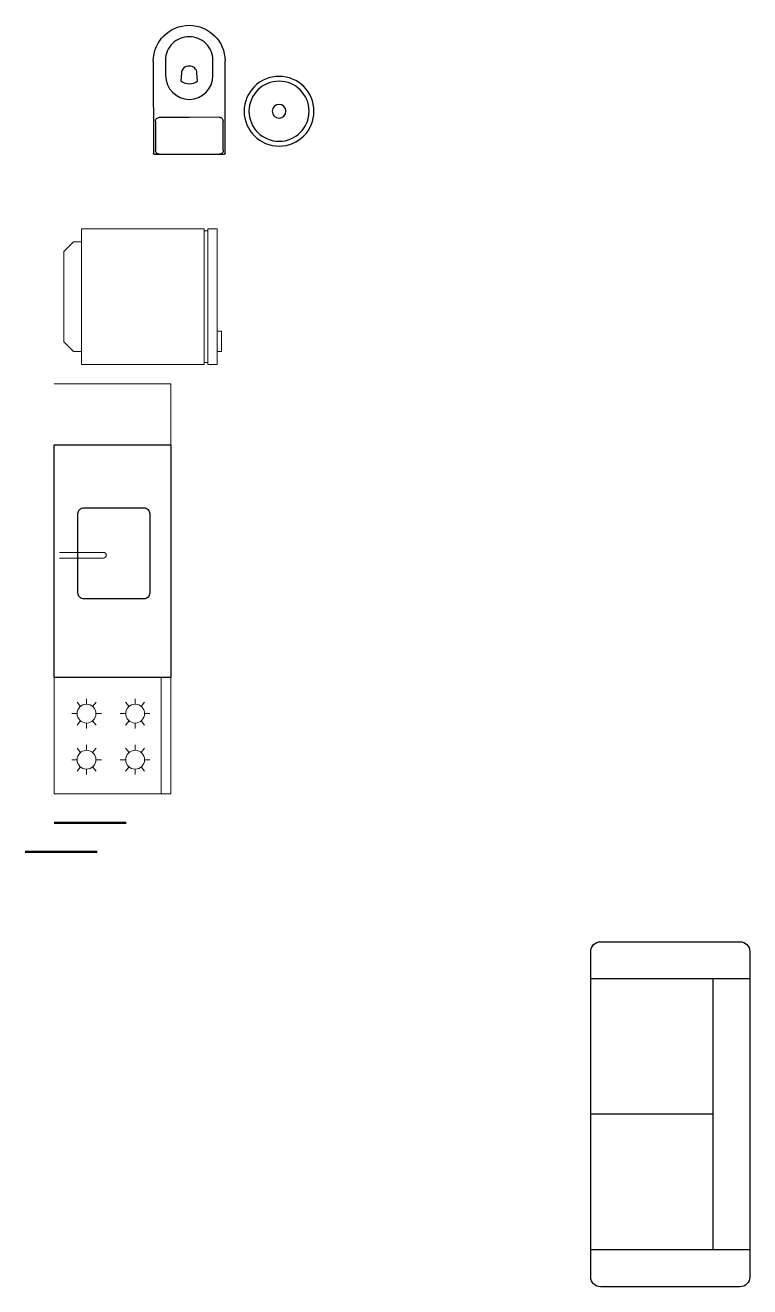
# Model space of a CAD drawing. Header units: millimetres. Extents: x -57 to 56, y 2 to 85.
# Drawn here: x -31.95 to -28.21, y 25.95 to 32.46 of the extents above; entities that cross this region are included whole.
import ezdxf

# ---------------------------------------------------------------- set-up
doc = ezdxf.new("R2010")
doc.units = ezdxf.units.MM
doc.header["$LTSCALE"] = 0.5
for name, color, linetype, lineweight in [('Alvenaria-alta', 5, 'Continuous', 50), ('ARQ Mobiliario', 34, 'Continuous', 13), ('ARQ VISTA 1', 1, 'Continuous', 15)]:
    doc.layers.add(name, color=color, linetype=linetype, lineweight=lineweight)
doc.layers.add('PENA1', color=1, linetype='Continuous')

# ---------------------------------------------------------------- blocks, each defined once
blk = doc.blocks.new('sofaVan2')
at = {"layer": 'PENA1'}
for p, q in [((0.14, 0), (0.14, -0.82)), ((1.54, -0.82), (1.54, 0)), ((1.54, -0.19), (0.14, -0.19)), ((0.84, -0.19), (0.84, -0.82))]:
    blk.add_line(p, q, dxfattribs=at)
blk.add_lwpolyline([(1.68, 0), (0, 0, 0.414214), (-0.05, -0.05), (-0.05, -0.77, 0.414214), (0, -0.82), (1.68, -0.82, 0.414214), (1.73, -0.77), (1.73, -0.05, 0.414214)], format="xyb", close=True, dxfattribs=at)
blk = doc.blocks.new('DVCAP02')
for p, q in [((-185, -496), (-185, -19.4)), ((-181.7, -15), (-172.5, -15)), ((-175, -185), (-175, -35)), ((-172.5, -15), (0, -15)), ((0, -15), (172.9, -15)), ((172.9, -15), (181.7, -15)), ((175, -35), (175, -185)), ((185, -18.8), (185, -496)), ((0, -205), (-155, -205)), ((155, -205), (0, -205))]:
    blk.add_line(p, q)
for points in [[(0, -621, -0.418544), (-122, -500), (-122, -421, -0.411864), (0, -298, -0.411864), (122, -421), (122, -500, -0.418544)], [(0, -470, -0.428571), (-40, -433), (-43, -393, -0.16754), (0, -378, -0.16754), (43, -393), (40, -433, -0.428571)]]:
    blk.add_lwpolyline(points, format="xyb", close=True)
for centre, radius, start, end in [((-180.8, -19.1), 4.22, 102.6383, 184.46392), ((-155.7, -34.3), 19.3, 87.83751, 182.16249), ((155.7, -34.3), 19.3, 357.83751, 92.16249), ((180.8, -19.1), 4.22, 4.46392, 77.3617), ((-155.8, -185.8), 19.2, 177.632, 272.368), ((155.8, -185.8), 19.2, 267.632, 2.368), ((0, -495), 185, 180.31097, 269.99958), ((0, -495), 185, 270.00042, 359.68903)]:
    blk.add_arc(centre, radius, start, end)
blk = doc.blocks.new('DCUNP02')
for radius in [180, 155, 35.5]:
    blk.add_circle((0, -265), radius)
blk = doc.blocks.new('geladeira 70x70')
at = {"layer": 'ARQ Mobiliario'}
for p, q in [((-0.79, 0.2825), (-0.79, 0.35)), ((-0.79, 0.35), (-0.7425, 0.35)), ((-0.7425, 0.34), (-0.7425, -0.34)), ((-0.7425, 0.34), (-0.7225, 0.34)), ((-0.7225, 0.35), (-0.09, 0.35)), ((-0.7225, -0.34), (-0.7225, 0.34)), ((-0.09, 0.35), (-0.09, 0.2825)), ((-0.79, 0.2825), (-0.79, 0.1775)), ((-0.05, 0.2825), (-0.09, 0.2825)), ((-0.05, 0.2825), (0, 0.2325)), ((0, -0.2325), (0, 0.2325)), ((-0.79, -0.35), (-0.79, 0.1775)), ((0, -0.2325), (-0.05, -0.2825)), ((-0.09, -0.2825), (-0.05, -0.2825)), ((-0.7425, -0.35), (-0.79, -0.35)), ((-0.7225, -0.34), (-0.7425, -0.34)), ((-0.09, -0.35), (-0.7225, -0.35))]:
    blk.add_line(p, q, dxfattribs=at)
for points in [[(-0.7425, 0.35), (-0.7425, 0.34)], [(-0.7225, 0.35), (-0.7225, 0.34)], [(-0.79, 0.2825), (-0.8125, 0.2825), (-0.8125, 0.1775), (-0.79, 0.1775)], [(-0.09, 0.2825), (-0.09, -0.2825)], [(-0.09, -0.2825), (-0.09, -0.35)], [(-0.7425, -0.34), (-0.7425, -0.35)], [(-0.7225, -0.34), (-0.7225, -0.35)]]:
    blk.add_lwpolyline(points, dxfattribs=at)
blk = doc.blocks.new('fogao4')
at = {"layer": 'ARQ VISTA 1'}
for p, q in [((0.1379, -0.135), (0.1165, -0.1172)), ((0.1753, -0.1175), (0.1753, -0.0896)), ((0.2341, -0.1172), (0.2127, -0.135)), ((0.3757, -0.135), (0.3543, -0.1172)), ((0.4131, -0.1175), (0.4131, -0.0896)), ((0.4719, -0.1172), (0.4505, -0.135)), ((0.1266, -0.1661), (0.0988, -0.1661)), ((0.2521, -0.1661), (0.224, -0.1661)), ((0.3644, -0.1661), (0.3366, -0.1661)), ((0.4896, -0.1661), (0.4618, -0.1661)), ((0.1379, -0.1973), (0.1165, -0.2151)), ((0.1753, -0.2427), (0.1753, -0.2148)), ((0.2341, -0.2151), (0.2127, -0.1973)), ((0.3757, -0.1973), (0.3543, -0.2151)), ((0.4131, -0.2427), (0.4131, -0.2148)), ((0.4719, -0.2151), (0.4505, -0.1973)), ((0.1379, -0.3854), (0.1165, -0.3675)), ((0.1753, -0.3678), (0.1753, -0.34)), ((0.2341, -0.3675), (0.2127, -0.3854)), ((0.3757, -0.3854), (0.3543, -0.3675)), ((0.4131, -0.3678), (0.4131, -0.34)), ((0.4719, -0.3675), (0.4505, -0.3854)), ((0.1266, -0.4165), (0.0988, -0.4165)), ((0.1379, -0.4477), (0.1165, -0.4655)), ((0.2341, -0.4655), (0.2127, -0.4477)), ((0.2521, -0.4165), (0.224, -0.4165)), ((0.3644, -0.4165), (0.3366, -0.4165)), ((0.3757, -0.4477), (0.3543, -0.4655)), ((0.4719, -0.4655), (0.4505, -0.4477)), ((0.4896, -0.4165), (0.4618, -0.4165)), ((0.1753, -0.493), (0.1753, -0.4652)), ((0.4131, -0.493), (0.4131, -0.4652)), ((0.6, -0.5502), (0, -0.5502))]:
    blk.add_line(p, q, dxfattribs=at)
blk.add_lwpolyline([(0, -0.6), (0.6, -0.6), (0.6, 0), (0, 0)], close=True, dxfattribs=at)
for centre in [(0.1753, -0.1661), (0.4131, -0.1661), (0.1753, -0.4165), (0.4131, -0.4165)]:
    blk.add_circle(centre, 0.0487, dxfattribs=at)

msp = doc.modelspace()

# ---------------------------------------------------------------- linework, layer by layer
at = {"layer": 'Alvenaria-alta'}
for p, q in [((-31.4254, 28.3429), (-31.7954, 28.3429)), ((-31.5754, 28.1929), (-31.9454, 28.1929))]:
    msp.add_line(p, q, dxfattribs=at)
at = {"layer": 'ARQ Mobiliario'}
for p, q in [((-31.1954, 30.6067), (-31.7954, 30.6067)), ((-31.1954, 30.1429), (-31.1954, 30.6067))]:
    msp.add_line(p, q, dxfattribs=at)
at = {"layer": 'ARQ VISTA 1'}
for p, q in [((-31.5425, 29.7379), (-31.7683, 29.7379)), ((-31.5425, 29.7079), (-31.7683, 29.7079))]:
    msp.add_line(p, q, dxfattribs=at)
msp.add_arc((-31.5425, 29.7229), 0.015, 270, 90, dxfattribs=at)
at = {"layer": 'PENA1'}
msp.add_lwpolyline([(-31.7954, 29.0929), (-31.7954, 30.2929), (-31.1954, 30.2929), (-31.1954, 29.0929), (-31.7954, 29.0929)], dxfattribs=at)
msp.add_lwpolyline([(-31.3034, 29.9379), (-31.3034, 29.5279, -0.414214), (-31.3334, 29.4979), (-31.6434, 29.4979, -0.414214), (-31.6734, 29.5279), (-31.6734, 29.9379, -0.414214), (-31.6434, 29.9679), (-31.3334, 29.9679, -0.414214)], format="xyb", close=True, dxfattribs=at)

# ---------------------------------------------------------------- block references
at = {"layer": 'ARQ Mobiliario'}
for name, p, rotation in [('geladeira 70x70', (-31.7459, 31.0567), 180), ('fogao4', (-31.7954, 28.4929), 90.00000000000001)]:
    msp.add_blockref(name, p, dxfattribs=dict(at, rotation=rotation))
at = {"layer": 'ARQ Mobiliario', "xscale": -1, "rotation": 270}
msp.add_blockref('sofaVan2', (-28.2101, 25.9993), dxfattribs=at)
at = {"layer": 'PENA1', "xscale": -0.001, "yscale": 0.001, "zscale": 0.001}
for name, p, rotation in [('DVCAP02', (-31.0992, 31.7768), 180.0932557724339), ('DCUNP02', (-30.3718, 32.0134), 270)]:
    msp.add_blockref(name, p, dxfattribs=dict(at, rotation=rotation))

doc.saveas('drawing.dxf')
